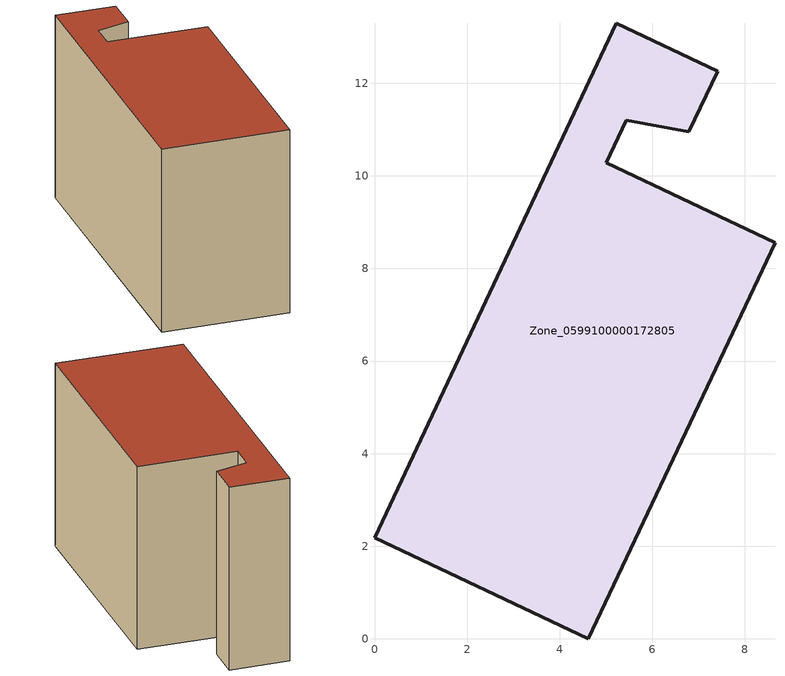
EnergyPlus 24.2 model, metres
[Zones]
Zone_0599100000172805
 floor ground (C_G): 0,2.18 5.22,13.3 7.41,12.26 6.79,10.95 5.44,11.2 5.01,10.28 8.65,8.56 4.62,0 z0
 wall outside (C_F): 5.22,13.3 0,2.18 4.62,0 8.65,8.56 5.01,10.28 5.44,11.2 6.79,10.95 7.41,12.26 5.22,13.3 z0:7.67
 roof outside (C_R): 6.79,10.95 7.41,12.26 5.22,13.3 0,2.18 4.62,0 8.65,8.56 5.01,10.28 5.44,11.2 z7.67
[BUILDING]
Pand.0599100000172805: North Axis=0; Terrain=City; Loads Convergence Tolerance Value=0.04; Temperature Convergence Tolerance Value=0.4; Solar Distribution=FullExterior; Maximum Number of Warmup Days=25; Minimum Number of Warmup Days=1
[Site:Location]
Rotterdam.The.Hague.AP_ZH_NLD Design_Conditions: Latitude=51.96; Longitude=4.45; Time Zone=1; Elevation=-4.5
[SITE:GROUNDTEMPERATURE:BUILDINGSURFACE]
18, 18, 18, 18, 18, 18, 18, 18, 18, 18, 18, 18
[MATERIAL] Thermal Absorptance=0.9; Solar Absorptance=0.7; Visible Absorptance=0.7
Name | Roughness | Thickness | Conductivity | Density | Specific Heat
G.TI.1975-1991 | MediumSmooth | 0.15 | 0.288461 | 540 | 1210
F.TI.1975-1991 | Rough | 0.3 | 0.230769 | 1920 | 840
R.TI.1975-1991 | MediumRough | 0.2 | 0.153846 | 1500 | 1000
[CONSTRUCTION]
C_G: G.TI.1975-1991
C_F: F.TI.1975-1991
C_R: R.TI.1975-1991
[ZONE]
Zone_0599100000172805: Type=1; Multiplier=1; Ceiling Height=Autocalculate; Volume=Autocalculate; Floor Area=autocalculate; Part of Total Floor Area=Yes
[ZONEINFILTRATION:DESIGNFLOWRATE]
Infil_Zone_0599100000172805: Zone or ZoneList or Space or SpaceList=Zone_0599100000172805; Schedule=AlwaysOn; Design Flow Rate Calculation Method=Flow/Area; Flow Rate per Floor Area=0.003; Constant Term Coefficient=1; Temperature Term Coefficient=0; Velocity Term Coefficient=0; Velocity Squared Term Coefficient=0
[HVACTEMPLATE:ZONE:IDEALLOADSAIRSYSTEM]
Zone_0599100000172805: Maximum Heating Supply Air Temperature=50; Minimum Cooling Supply Air Temperature=13; Maximum Heating Supply Air Humidity Ratio=0.0156; Minimum Cooling Supply Air Humidity Ratio=0.0077; Heating Limit=NoLimit; Cooling Limit=NoLimit; Dehumidification Control Type=ConstantSensibleHeatRatio; Cooling Sensible Heat Ratio=0.7; Dehumidification Setpoint=60; Humidification Control Type=None; Humidification Setpoint=30; Outdoor Air Method=None; Outdoor Air Flow Rate per Person=0.00944; Outdoor Air Flow Rate per Zone Floor Area=0; Outdoor Air Flow Rate per Zone=0; Demand Controlled Ventilation Type=None; Outdoor Air Economizer Type=NoEconomizer; Heat Recovery Type=None; Sensible Heat Recovery Effectiveness=0.7; Latent Heat Recovery Effectiveness=0.65
[ZONECONTROL:THERMOSTAT]
ThermostatControl_Zone_0599100000172805: Zone or ZoneList=Zone_0599100000172805; Control Type Schedule=DualSetpointControlType; Control 1=Thermostat_Zone_0599100000172805; Temperature Difference Between Cutout And Setpoint=0
[THERMOSTATSETPOINT:DUALSETPOINT]
Thermostat_Zone_0599100000172805: Heating Setpoint Temperature Schedule=HeatingSetpoint_Zone_0599100000172805; Cooling Setpoint Temperature Schedule=CoolingSetpoint_Zone_0599100000172805
[SCHEDULE:COMPACT]
HeatingSetpoint_Zone_0599100000172805: Through: 12/31, For: AllDays, Until: 24:00, 21
CoolingSetpoint_Zone_0599100000172805: Through: 12/31, For: AllDays, Until: 24:00, 24
DualSetpointControlType: Through: 12/31, For: AllDays, Until: 24:00, 4
AlwaysOn: Through: 12/31, For: AllDays, Until: 24:00, 1
